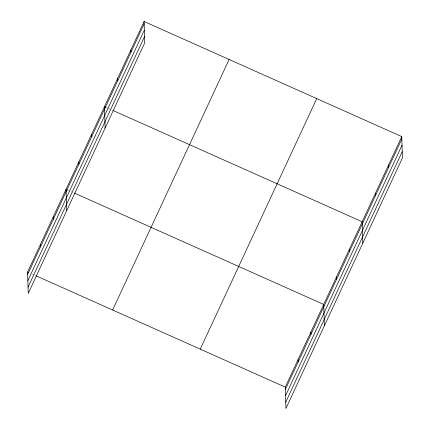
<?xml version="1.0" encoding="UTF-8"?>
<svg xmlns="http://www.w3.org/2000/svg" width="430" height="430" viewBox="0 0 430 430"><rect width="100%" height="100%" fill="white"/><g stroke="black" fill="none" stroke-linecap="round" stroke-linejoin="round"><path stroke-width="0.32" stroke-dasharray="2.15 1.61" d="M106.291 107.489L108.102 108.295M108.704 108.564L112.321 110.182M67.849 190.162L72.67 192.317M32.417 274.184L34.228 274.99"/><path stroke-width="0.64" d="M144.093 21.5L144.727 42.887L28.23 293.416L27.59 272.029L144.093 21.5L401.77 136.584L402.41 157.971L285.907 408.5L285.273 387.113L401.77 136.584M27.665 274.394L144.163 23.865M27.848 280.672L144.351 30.143M28.041 287.138L144.539 36.609M112.628 310.008L229.125 59.48M200.24 349.138L316.738 98.604M285.343 389.478L401.846 138.949M285.531 395.756L402.029 145.227M285.724 402.222L402.222 151.693M105.689 107.22L104.485 106.678L105.119 128.065M112.923 110.451L362.162 221.762L362.796 243.149M67.241 189.893L66.037 189.356L66.671 210.743M74.481 193.124L323.72 304.44L324.354 325.827M27.59 272.029L28.799 272.566M36.034 275.802L285.273 387.113M388.569 164.975L388.639 167.34M375.368 193.371L375.438 195.736M349.348 249.319L349.418 251.684M336.534 276.882L336.604 279.247M310.901 331.998L310.976 334.363M298.087 359.555L298.157 361.92M130.887 49.891L130.956 52.256M117.686 78.287L117.755 80.652M91.665 134.241L91.735 136.606M78.851 161.798L78.921 164.163M53.223 216.913L53.293 219.278M40.409 244.471L40.479 246.836"/></g></svg>
